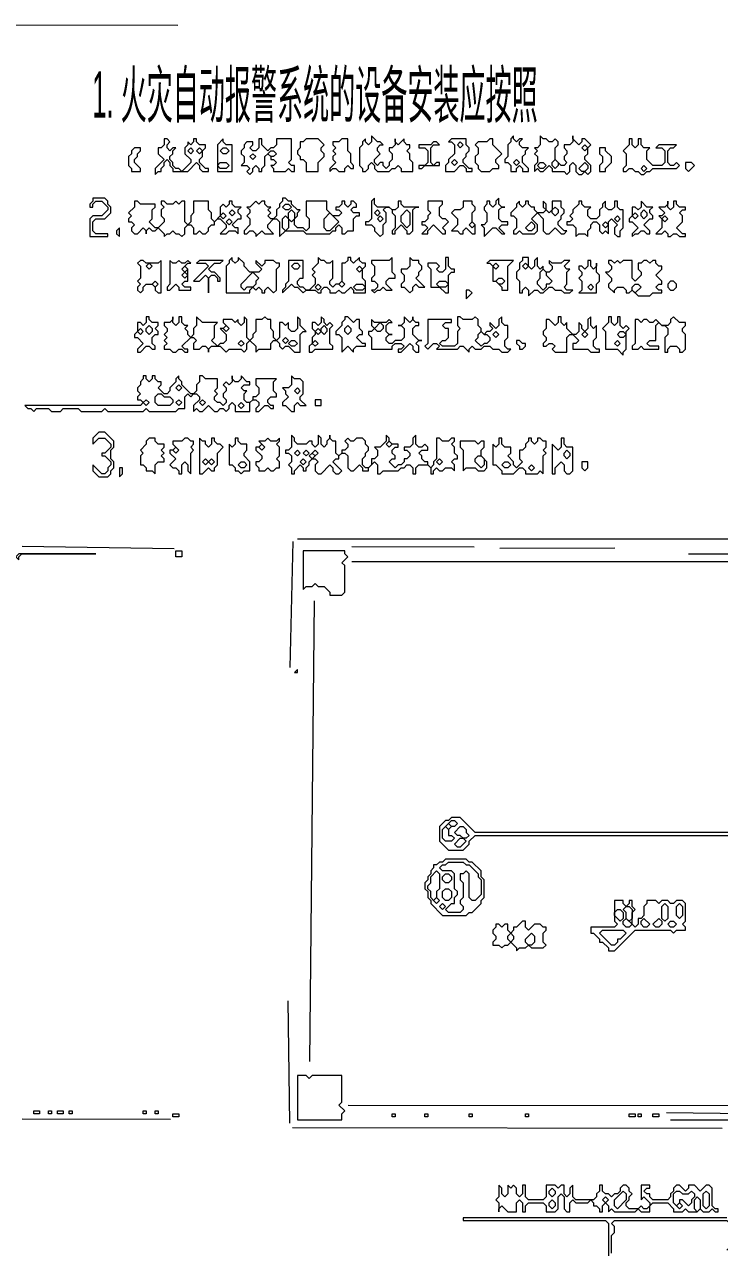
# Model space of a CAD drawing. Extents: x 10 to 1971, y 11 to 1392.
# Drawn here: x 238.9 to 473.5, y 616.9 to 1029.6 of the extents above; entities that cross this region are included whole.
import ezdxf

# ---------------------------------------------------------------- set-up
doc = ezdxf.new("R2010")
doc.units = 0
for name, color, linetype, lineweight in [('OCR_TEXT', 6, 'Continuous', 0), ('TEXT_FALLBACK_OUTLINE', 2, 'Continuous', 0), ('TRACE_CURVE', 6, 'Continuous', 0), ('TRACE_STRAIGHT', 5, 'Continuous', 0), ('TRACE_TEXT_SYMBOL', 6, 'Continuous', 0)]:
    doc.layers.add(name, color=color, linetype=linetype, lineweight=lineweight)
doc.styles.add('wqy-unicode', font='wqy-unicode.lff')

msp = doc.modelspace()

# ---------------------------------------------------------------- linework, layer by layer
at = {"layer": 'TEXT_FALLBACK_OUTLINE', "color": 2}
for points in [[(286, 991), (286, 989), (285, 988), (284, 988), (284, 986), (286, 984), (283, 981), (283, 979), (284, 980), (285, 980), (285, 981), (286, 982), (286, 983), (287, 984), (288, 983), (288, 982), (289, 981), (289, 980), (294, 980), (297, 983), (298, 982), (298, 981), (299, 980), (301, 980), (301, 981), (300, 981), (298, 983), (298, 984), (299, 985), (299, 987), (300, 988), (300, 989), (298, 989), (297, 990), (297, 991), (296, 991), (296, 990), (295, 989), (294, 990), (294, 989), (293, 988), (293, 986), (295, 984), (295, 983), (292, 980), (291, 981), (290, 981), (289, 982), (289, 983), (288, 984), (288, 985), (289, 986), (289, 987), (290, 988), (289, 988), (288, 987), (287, 988), (287, 989), (288, 990), (287, 991)], [(306, 991), (304, 989), (304, 980), (309, 980), (309, 989), (307, 989), (306, 990)], [(318, 991), (318, 988), (317, 987), (316, 987), (315, 988), (316, 989), (316, 990), (314, 990), (313, 989), (313, 988), (312, 987), (312, 986), (313, 985), (313, 983), (312, 982), (314, 982), (315, 981), (314, 980), (315, 979), (316, 980), (316, 981), (317, 982), (318, 981), (318, 980), (319, 980), (319, 981), (320, 982), (320, 985), (321, 986), (322, 985), (322, 984), (323, 984), (324, 983), (323, 982), (322, 982), (323, 981), (323, 980), (327, 980), (328, 981), (329, 980), (330, 980), (330, 982), (329, 982), (328, 983), (329, 984), (329, 991), (324, 991), (324, 989), (323, 988), (322, 988), (321, 987), (319, 989), (319, 991)], [(334, 991), (333, 990), (332, 990), (332, 988), (331, 987), (331, 986), (332, 985), (332, 984), (333, 984), (334, 983), (334, 980), (338, 980), (338, 983), (340, 985), (340, 986), (339, 987), (339, 988), (340, 989), (338, 991)], [(346, 991), (345, 990), (343, 990), (343, 989), (344, 988), (343, 987), (344, 986), (343, 985), (343, 984), (344, 983), (342, 981), (342, 980), (343, 981), (344, 981), (345, 980), (347, 980), (347, 981), (348, 982), (349, 981), (350, 981), (350, 982), (349, 983), (349, 986), (348, 987), (348, 991)], [(356, 992), (356, 990), (355, 989), (354, 990), (354, 991), (353, 990), (353, 989), (352, 988), (352, 982), (353, 981), (353, 980), (354, 980), (355, 981), (355, 982), (356, 983), (357, 982), (357, 981), (358, 980), (362, 980), (363, 981), (364, 981), (365, 982), (366, 981), (366, 980), (370, 980), (370, 983), (369, 984), (369, 986), (368, 987), (369, 988), (369, 989), (368, 989), (367, 990), (367, 991), (365, 989), (364, 990), (364, 991), (364, 989), (363, 988), (362, 988), (362, 987), (363, 986), (363, 984), (362, 983), (362, 982), (361, 981), (360, 982), (360, 983), (359, 983), (358, 982), (357, 983), (357, 984), (359, 986), (358, 987), (358, 988), (359, 989), (360, 989), (359, 990), (358, 990)], [(383, 991), (382, 990), (383, 990), (384, 989), (384, 986), (382, 984), (382, 983), (381, 982), (381, 980), (384, 980), (386, 982), (387, 982), (388, 981), (388, 980), (390, 980), (390, 981), (389, 981), (387, 983), (387, 984), (388, 985), (388, 986), (389, 987), (389, 988), (388, 989), (388, 991)], [(396, 991), (395, 990), (392, 990), (391, 989), (392, 988), (392, 986), (391, 985), (391, 983), (392, 982), (392, 981), (393, 980), (396, 980), (397, 981), (399, 981), (399, 982), (398, 983), (398, 984), (400, 986), (397, 989), (397, 991)], [(404, 992), (403, 991), (403, 990), (402, 989), (402, 985), (401, 984), (401, 983), (402, 983), (403, 982), (403, 980), (405, 980), (405, 981), (406, 982), (407, 981), (407, 980), (409, 980), (409, 981), (407, 983), (407, 985), (408, 986), (408, 987), (409, 988), (407, 988), (406, 989), (406, 990), (407, 991), (406, 991), (405, 990), (404, 991)], [(413, 992), (413, 989), (412, 988), (411, 988), (412, 987), (411, 986), (412, 985), (412, 983), (411, 982), (411, 980), (412, 981), (413, 980), (414, 980), (416, 982), (417, 981), (417, 980), (421, 980), (422, 979), (423, 980), (423, 982), (424, 983), (425, 982), (425, 980), (426, 979), (427, 979), (428, 980), (429, 979), (430, 980), (430, 982), (428, 984), (428, 985), (429, 986), (429, 988), (430, 989), (428, 991), (427, 991), (427, 990), (426, 989), (424, 991), (424, 992), (424, 990), (423, 989), (421, 989), (421, 988), (422, 987), (422, 986), (421, 985), (421, 984), (422, 983), (421, 982), (420, 982), (418, 984), (418, 988), (419, 989), (419, 990), (418, 991), (417, 990), (416, 990), (415, 991), (414, 991)], [(443, 991), (443, 989), (441, 987), (442, 986), (442, 982), (441, 981), (441, 980), (442, 980), (443, 981), (444, 981), (445, 980), (446, 980), (447, 979), (448, 979), (449, 980), (450, 980), (451, 981), (459, 981), (460, 982), (459, 983), (458, 982), (457, 982), (456, 983), (456, 987), (457, 988), (458, 988), (459, 989), (453, 989), (452, 988), (454, 988), (455, 987), (455, 983), (454, 982), (451, 982), (449, 984), (449, 987), (450, 988), (448, 988), (447, 989), (447, 991), (446, 991), (446, 989), (445, 988), (444, 989), (444, 991)], [(276, 988), (275, 987), (275, 986), (274, 985), (274, 982), (275, 981), (275, 980), (278, 980), (278, 981), (276, 983), (276, 984), (277, 985), (277, 986), (278, 987), (278, 988)], [(294, 987), (295, 988), (296, 987), (295, 986)], [(297, 987), (298, 988), (299, 987), (298, 986)], [(305, 987), (306, 988), (307, 988), (308, 987), (307, 986), (306, 986)], [(321, 986), (322, 987), (323, 987), (324, 986), (323, 985), (322, 985)], [(377, 990), (376, 989), (372, 989), (372, 988), (374, 988), (375, 987), (375, 983), (374, 982), (372, 982), (372, 981), (373, 981), (374, 982), (379, 982), (379, 983), (378, 983), (377, 982), (376, 983), (376, 988), (377, 989), (379, 989), (378, 990)], [(385, 989), (386, 990), (387, 989), (386, 988)], [(427, 988), (428, 989), (429, 988), (428, 987)], [(433, 988), (433, 986), (434, 985), (434, 983), (433, 982), (433, 980), (435, 980), (435, 981), (437, 983), (437, 985), (435, 987), (435, 988)], [(304, 982), (305, 983), (307, 983), (308, 982), (307, 981), (305, 981)], [(315, 985), (316, 986), (317, 985), (316, 984)], [(383, 983), (384, 984), (385, 983), (384, 982)], [(404, 983), (405, 984), (406, 983), (405, 982)], [(412, 982), (413, 983), (414, 983), (415, 982), (414, 981), (413, 981)], [(417, 983), (418, 984), (419, 983), (419, 982), (418, 981), (417, 982)], [(428, 983), (429, 982), (429, 981), (428, 980), (427, 980), (426, 981)], [(462, 983), (462, 981), (463, 980), (465, 982), (464, 983)], [(447, 981), (448, 982), (449, 981), (448, 980)], [(262, 971), (262, 970), (261, 969), (261, 968), (262, 968), (262, 969), (263, 970), (265, 970), (267, 968), (267, 967), (265, 965), (262, 965), (261, 964), (261, 958), (267, 958), (267, 959), (263, 959), (262, 960), (262, 963), (263, 964), (266, 964), (268, 966), (268, 968), (267, 969), (267, 970), (266, 971)], [(357, 971), (356, 970), (356, 964), (355, 963), (354, 963), (354, 962), (356, 962), (357, 961), (357, 960), (359, 958), (360, 959), (360, 962), (361, 963), (361, 966), (360, 967), (361, 968), (362, 968), (363, 967), (363, 966), (364, 965), (364, 961), (363, 960), (363, 959), (364, 959), (364, 960), (366, 962), (368, 960), (368, 959), (369, 959), (370, 960), (370, 967), (371, 968), (372, 968), (367, 968), (366, 969), (366, 970), (365, 970), (365, 968), (364, 967), (363, 967), (362, 968), (358, 968), (357, 969)], [(375, 970), (375, 967), (376, 966), (375, 965), (375, 964), (374, 963), (373, 963), (373, 962), (374, 962), (375, 961), (373, 959), (375, 959), (375, 960), (377, 962), (380, 959), (381, 959), (381, 960), (380, 961), (382, 963), (381, 964), (380, 964), (379, 965), (379, 968), (380, 969), (380, 970)], [(387, 970), (387, 968), (386, 967), (384, 967), (383, 966), (385, 964), (385, 962), (383, 960), (385, 960), (386, 959), (387, 959), (387, 960), (388, 961), (390, 959), (391, 959), (391, 962), (390, 963), (390, 966), (391, 967), (391, 968), (390, 969), (390, 970)], [(399, 971), (398, 970), (398, 969), (397, 968), (396, 969), (396, 970), (395, 970), (395, 969), (394, 968), (394, 967), (395, 966), (395, 963), (394, 962), (393, 962), (394, 961), (394, 958), (397, 961), (398, 961), (400, 959), (401, 959), (399, 961), (400, 962), (402, 962), (402, 963), (400, 963), (399, 964), (399, 967), (400, 968), (401, 968), (400, 968), (399, 969)], [(406, 970), (405, 969), (405, 968), (403, 966), (403, 965), (404, 965), (405, 964), (405, 961), (404, 960), (404, 959), (405, 959), (406, 960), (407, 959), (411, 959), (412, 960), (412, 962), (410, 964), (412, 966), (414, 964), (414, 960), (415, 959), (416, 959), (418, 961), (420, 959), (421, 959), (422, 960), (421, 960), (419, 962), (419, 963), (420, 964), (420, 965), (421, 966), (421, 967), (420, 968), (420, 970), (417, 970), (417, 967), (416, 966), (415, 967), (415, 969), (414, 970), (414, 968), (415, 967), (414, 966), (412, 966), (411, 967), (411, 968), (410, 968), (409, 969), (409, 970), (408, 970), (408, 969), (407, 968), (406, 969)], [(426, 970), (426, 969), (424, 967), (424, 966), (423, 965), (424, 964), (423, 963), (422, 963), (422, 962), (424, 962), (425, 961), (425, 958), (426, 959), (428, 959), (429, 958), (429, 960), (430, 961), (430, 962), (431, 963), (432, 963), (433, 962), (433, 960), (434, 959), (435, 960), (436, 959), (436, 963), (437, 964), (439, 962), (438, 961), (438, 959), (439, 958), (440, 958), (440, 960), (441, 961), (441, 967), (440, 967), (439, 968), (439, 970), (438, 970), (438, 968), (437, 967), (436, 967), (435, 968), (435, 970), (434, 969), (434, 968), (433, 967), (433, 965), (432, 964), (430, 964), (429, 965), (429, 967), (430, 968), (428, 968), (427, 969), (427, 970)], [(447, 970), (447, 968), (446, 967), (445, 968), (444, 968), (444, 965), (443, 964), (443, 963), (444, 963), (446, 961), (444, 959), (444, 958), (445, 959), (446, 959), (447, 960), (448, 960), (449, 959), (450, 959), (450, 960), (448, 962), (450, 964), (451, 964), (451, 965), (450, 966), (450, 967), (451, 968), (449, 968)], [(456, 970), (456, 969), (455, 968), (453, 968), (455, 966), (454, 965), (453, 965), (454, 964), (454, 961), (452, 959), (454, 959), (455, 960), (456, 959), (456, 958), (457, 958), (458, 959), (459, 959), (460, 958), (462, 958), (462, 959), (461, 959), (459, 961), (461, 963), (461, 965), (460, 966), (461, 967), (462, 967), (462, 968), (460, 968), (459, 969), (459, 970), (458, 970), (458, 968), (457, 967), (456, 968)], [(305, 965), (306, 966), (307, 965), (306, 964)], [(308, 966), (309, 967), (310, 966), (309, 965)], [(326, 968), (327, 969), (328, 969), (329, 968), (328, 967), (327, 967)], [(328, 966), (329, 967), (330, 966), (330, 964), (329, 963), (328, 964)], [(342, 966), (345, 963), (342, 960), (341, 960), (340, 961), (340, 964)], [(357, 966), (358, 967), (359, 966), (358, 965)], [(368, 967), (369, 966), (369, 962), (368, 961), (366, 963), (366, 965)], [(417, 967), (418, 968), (419, 967), (419, 966), (418, 965), (417, 966)], [(444, 965), (445, 966), (446, 965), (445, 964)], [(447, 966), (448, 967), (449, 966), (449, 965), (448, 964), (447, 965)], [(307, 963), (308, 964), (309, 963), (308, 962)], [(326, 964), (327, 965), (328, 964), (328, 961), (327, 960), (326, 961)], [(358, 964), (359, 965), (360, 964), (359, 963)], [(389, 962), (390, 963), (391, 962), (390, 961)], [(410, 963), (411, 962), (411, 961), (410, 960), (409, 960), (408, 961)], [(434, 962), (435, 963), (436, 962), (435, 961)], [(438, 964), (439, 965), (440, 964), (439, 963)], [(454, 964), (455, 965), (456, 964), (455, 963)], [(271, 961), (270, 960), (270, 959), (271, 958)], [(278, 950), (277, 949), (278, 948), (278, 944), (277, 943), (278, 942), (277, 941), (277, 940), (278, 939), (279, 940), (279, 941), (280, 942), (282, 942), (283, 941), (283, 940), (284, 939), (285, 939), (285, 950), (284, 949), (280, 949), (279, 950)], [(288, 950), (288, 942), (287, 941), (287, 940), (288, 940), (290, 942), (291, 941), (291, 940), (295, 940), (295, 941), (293, 941), (292, 942), (293, 943), (294, 943), (294, 947), (293, 948), (294, 949), (295, 949), (294, 950), (293, 949), (292, 949), (291, 950), (290, 949), (289, 949)], [(298, 950), (297, 949), (300, 949), (301, 948), (296, 943), (298, 943), (300, 945), (301, 944), (301, 939), (301, 944), (302, 945), (303, 945), (304, 944), (304, 943), (305, 943), (305, 944), (303, 946), (302, 946), (301, 947), (303, 949), (305, 949), (306, 950)], [(309, 951), (308, 950), (308, 949), (307, 948), (307, 939), (315, 939), (315, 940), (316, 941), (317, 940), (318, 941), (319, 940), (319, 939), (320, 939), (320, 940), (321, 941), (323, 939), (324, 940), (324, 947), (325, 948), (325, 949), (324, 949), (323, 950), (320, 950), (320, 949), (319, 948), (317, 950), (317, 949), (319, 947), (318, 946), (315, 946), (313, 948), (313, 949), (311, 951), (311, 950), (310, 949), (309, 950)], [(363, 951), (362, 950), (356, 950), (356, 949), (357, 948), (357, 945), (356, 944), (356, 943), (357, 943), (358, 942), (358, 941), (357, 940), (356, 940), (357, 939), (358, 940), (359, 940), (360, 941), (361, 940), (363, 940), (361, 942), (361, 943), (362, 944), (364, 944), (364, 945), (363, 946)], [(369, 951), (369, 948), (368, 947), (366, 947), (366, 946), (367, 945), (367, 943), (366, 942), (366, 941), (367, 941), (369, 939), (370, 940), (370, 941), (371, 942), (372, 941), (374, 941), (371, 944), (372, 945), (372, 946), (373, 947), (373, 948), (372, 949), (372, 950), (370, 950)], [(381, 951), (381, 947), (380, 946), (379, 946), (378, 947), (379, 948), (378, 949), (375, 949), (375, 948), (376, 947), (376, 941), (379, 941), (381, 939), (382, 939), (382, 945), (383, 946), (384, 946), (384, 947), (383, 947), (382, 948), (382, 951)], [(396, 950), (395, 949), (396, 949), (397, 948), (397, 943), (398, 943), (400, 941), (400, 940), (402, 940), (402, 948), (404, 950)], [(407, 951), (407, 950), (406, 949), (406, 947), (405, 946), (405, 944), (406, 943), (406, 939), (407, 939), (407, 940), (408, 941), (409, 940), (409, 938), (411, 940), (412, 940), (413, 939), (414, 939), (416, 941), (417, 941), (418, 940), (420, 940), (421, 939), (423, 939), (424, 940), (422, 940), (421, 941), (422, 942), (422, 946), (423, 947), (422, 947), (421, 948), (423, 950), (421, 950), (420, 949), (417, 949), (416, 950), (416, 949), (417, 948), (417, 947), (416, 946), (415, 946), (414, 947), (414, 948), (413, 947), (412, 948), (412, 951), (411, 950), (411, 948), (410, 947), (409, 948), (409, 951)], [(429, 950), (429, 948), (428, 947), (427, 948), (426, 948), (426, 947), (427, 946), (427, 945), (426, 944), (427, 943), (427, 940), (426, 939), (432, 939), (432, 942), (433, 943), (433, 945), (432, 946), (432, 949), (432, 948), (431, 947), (430, 948), (430, 950)], [(436, 950), (436, 949), (437, 948), (437, 947), (436, 946), (435, 946), (437, 944), (437, 943), (436, 942), (436, 941), (438, 939), (438, 940), (439, 941), (441, 941), (442, 940), (442, 939), (443, 939), (444, 940), (446, 938), (450, 938), (451, 939), (454, 939), (454, 940), (453, 940), (452, 941), (453, 942), (454, 942), (454, 943), (452, 945), (454, 947), (454, 948), (453, 948), (452, 949), (452, 950), (451, 950), (450, 949), (449, 950), (448, 950), (447, 949), (446, 949), (446, 947), (447, 946), (447, 945), (445, 943), (444, 944), (444, 950), (441, 950), (440, 949), (439, 950), (438, 949), (437, 950)], [(280, 948), (281, 949), (282, 948), (281, 947)], [(292, 947), (293, 948), (294, 947), (293, 946)], [(292, 945), (293, 946), (294, 945), (293, 944)], [(316, 946), (318, 944), (317, 943), (317, 942), (316, 941), (314, 941), (313, 940), (312, 941), (312, 942)], [(329, 948), (330, 949), (331, 949), (332, 948), (331, 947), (330, 947)], [(351, 947), (352, 948), (353, 947), (352, 946)], [(397, 948), (398, 949), (399, 948), (398, 947)], [(407, 948), (408, 949), (409, 948), (408, 947)], [(413, 946), (414, 947), (415, 946), (415, 945), (417, 943), (416, 942), (415, 942), (415, 941), (414, 940), (412, 942), (412, 943), (413, 944)], [(282, 942), (283, 943), (284, 942), (283, 941)], [(337, 941), (338, 942), (339, 941), (338, 940)], [(345, 942), (346, 943), (347, 942), (346, 941)], [(350, 941), (351, 942), (353, 942), (354, 941), (353, 940), (351, 940)], [(378, 942), (379, 943), (381, 943), (382, 942), (381, 941), (379, 941)], [(398, 943), (399, 944), (400, 944), (401, 943), (400, 942), (399, 942)], [(429, 941), (430, 942), (431, 941), (430, 940)], [(444, 941), (445, 942), (446, 942), (447, 941), (445, 939), (444, 940)], [(457, 943), (456, 942), (456, 941), (457, 940), (458, 940), (459, 941), (459, 942), (458, 943)], [(388, 940), (388, 937), (390, 939), (389, 940)], [(280, 931), (280, 929), (279, 928), (278, 929), (277, 929), (277, 926), (276, 925), (276, 924), (277, 924), (279, 922), (277, 920), (277, 919), (278, 919), (280, 921), (281, 921), (282, 920), (283, 920), (283, 921), (282, 922), (282, 924), (283, 925), (284, 925), (284, 926), (283, 927), (284, 928), (284, 929), (282, 929), (281, 930), (281, 931)], [(339, 931), (339, 929), (338, 928), (337, 929), (336, 929), (336, 927), (337, 926), (337, 925), (336, 924), (336, 922), (335, 921), (335, 919), (336, 919), (337, 920), (343, 920), (343, 921), (342, 922), (342, 927), (343, 928), (342, 929), (341, 928), (340, 929), (340, 930)], [(347, 931), (347, 930), (346, 929), (346, 928), (344, 926), (344, 925), (345, 925), (346, 924), (346, 919), (348, 921), (350, 919), (350, 920), (351, 921), (354, 921), (354, 922), (353, 922), (351, 924), (352, 925), (353, 925), (353, 926), (352, 927), (352, 930), (351, 930), (350, 929), (348, 931)], [(367, 931), (367, 929), (366, 928), (365, 928), (366, 928), (367, 927), (367, 924), (366, 923), (364, 923), (363, 922), (362, 922), (361, 923), (361, 924), (362, 925), (363, 925), (362, 925), (361, 926), (361, 928), (362, 929), (363, 929), (362, 930), (361, 929), (357, 929), (356, 930), (356, 928), (357, 927), (356, 926), (355, 926), (355, 925), (356, 924), (356, 920), (363, 920), (363, 921), (364, 922), (366, 922), (367, 921), (366, 920), (365, 920), (365, 919), (366, 919), (369, 922), (370, 921), (370, 920), (371, 919), (372, 919), (372, 921), (371, 922), (372, 923), (373, 923), (372, 923), (370, 925), (370, 927), (371, 928), (372, 928), (372, 929), (371, 929), (370, 930), (370, 931), (370, 930), (369, 929)], [(359, 929), (360, 928), (360, 927), (359, 926), (358, 926), (357, 927)], [(419, 931), (419, 929), (418, 928), (416, 930), (415, 930), (415, 927), (414, 926), (414, 925), (415, 924), (415, 923), (414, 922), (414, 921), (415, 921), (416, 922), (417, 922), (418, 921), (417, 920), (418, 919), (422, 919), (422, 924), (423, 925), (424, 925), (426, 923), (425, 922), (424, 922), (424, 920), (429, 920), (430, 919), (433, 919), (433, 920), (432, 920), (431, 921), (431, 923), (432, 924), (432, 928), (431, 927), (430, 928), (430, 931), (429, 930), (429, 927), (428, 926), (427, 927), (427, 928), (426, 929), (426, 926), (425, 925), (424, 925), (422, 927), (422, 929), (421, 928), (420, 929), (420, 931)], [(436, 931), (436, 929), (434, 927), (435, 926), (435, 920), (439, 920), (441, 918), (441, 919), (442, 920), (442, 926), (443, 927), (442, 928), (441, 927), (440, 928), (440, 931), (439, 931), (439, 929), (438, 928), (437, 929), (437, 931)], [(458, 931), (457, 930), (457, 929), (456, 928), (454, 928), (452, 930), (451, 929), (450, 929), (449, 930), (448, 930), (447, 929), (446, 930), (445, 930), (445, 922), (444, 921), (444, 920), (446, 920), (447, 921), (448, 920), (453, 920), (453, 921), (450, 921), (449, 922), (450, 923), (452, 923), (452, 928), (453, 929), (454, 928), (455, 928), (456, 927), (456, 925), (455, 924), (455, 919), (456, 919), (456, 920), (457, 921), (459, 921), (460, 920), (460, 919), (461, 919), (462, 920), (462, 925), (461, 926), (461, 927), (462, 928), (462, 929), (460, 929)], [(277, 926), (278, 927), (279, 926), (278, 925)], [(280, 927), (281, 928), (282, 927), (282, 926), (281, 925), (280, 926)], [(306, 927), (307, 928), (308, 927), (307, 926)], [(337, 926), (338, 927), (339, 926), (338, 925)], [(339, 927), (340, 928), (341, 927), (341, 926), (340, 925), (339, 926)], [(347, 927), (348, 928), (349, 927), (349, 926), (348, 925), (347, 926)], [(392, 925), (393, 926), (394, 925), (395, 925), (396, 924), (396, 923), (395, 922), (394, 922), (393, 921), (391, 923), (392, 924)], [(397, 925), (398, 926), (399, 925), (398, 924)], [(427, 925), (428, 926), (429, 925), (428, 924)], [(439, 925), (440, 926), (441, 926), (442, 925), (441, 924), (440, 924)], [(311, 922), (312, 923), (313, 922), (312, 921)], [(326, 923), (327, 924), (328, 923), (327, 922)], [(328, 922), (329, 923), (330, 923), (331, 922), (330, 921), (329, 921)], [(336, 922), (337, 923), (338, 922), (337, 921)], [(405, 923), (405, 922), (406, 921), (406, 920), (407, 920), (408, 921), (408, 922), (407, 922), (406, 923)], [(438, 922), (439, 923), (440, 922), (439, 921)], [(290, 907), (291, 908), (292, 907), (291, 906)], [(329, 911), (329, 908), (328, 907), (326, 907), (327, 906), (327, 905), (328, 904), (326, 902), (326, 901), (327, 901), (329, 899), (330, 899), (330, 901), (331, 902), (332, 901), (334, 901), (332, 903), (332, 904), (333, 905), (333, 909), (332, 910), (330, 910)], [(283, 904), (284, 905), (285, 905), (286, 904), (288, 904), (289, 903), (289, 902), (288, 901), (284, 901), (283, 902)], [(330, 906), (331, 907), (332, 906), (331, 905)], [(279, 902), (280, 903), (281, 902), (280, 901)], [(290, 902), (291, 903), (292, 902), (291, 901)], [(298, 902), (299, 903), (300, 902), (299, 901)], [(311, 901), (312, 902), (313, 901), (312, 900)], [(337, 903), (337, 901), (339, 901), (339, 903)], [(264, 892), (262, 890), (262, 888), (264, 890), (266, 890), (268, 888), (268, 887), (266, 885), (265, 885), (265, 884), (266, 884), (268, 882), (268, 881), (267, 880), (267, 879), (266, 878), (265, 878), (262, 881), (262, 879), (264, 877), (267, 877), (268, 878), (268, 879), (269, 880), (269, 882), (268, 883), (268, 886), (269, 887), (269, 889), (266, 892)], [(281, 890), (280, 889), (280, 888), (278, 886), (279, 885), (278, 884), (278, 881), (279, 881), (280, 880), (280, 879), (282, 879), (283, 878), (283, 881), (284, 882), (286, 882), (286, 883), (285, 884), (286, 885), (285, 886), (286, 887), (286, 888), (284, 888), (283, 889), (283, 890)], [(293, 890), (292, 889), (289, 889), (289, 888), (290, 887), (289, 886), (288, 886), (288, 885), (290, 883), (288, 881), (289, 880), (290, 880), (291, 879), (291, 878), (292, 878), (292, 881), (293, 882), (294, 881), (294, 879), (295, 878), (295, 885), (296, 886), (295, 887), (296, 888), (296, 889), (295, 889), (294, 890)], [(298, 890), (298, 878), (299, 878), (301, 880), (302, 879), (303, 879), (303, 880), (304, 881), (304, 885), (306, 887), (305, 888), (304, 888), (303, 889), (303, 890), (302, 890), (302, 888), (301, 887), (300, 888), (300, 889), (299, 889)], [(310, 890), (310, 888), (309, 887), (308, 888), (308, 881), (309, 881), (310, 880), (310, 879), (311, 879), (312, 878), (313, 879), (315, 879), (315, 882), (313, 884), (313, 885), (314, 886), (314, 888), (312, 888), (311, 889), (311, 890)], [(321, 890), (320, 889), (318, 889), (319, 888), (318, 887), (317, 887), (317, 886), (319, 884), (319, 883), (318, 882), (317, 882), (317, 881), (318, 880), (318, 879), (320, 879), (321, 880), (322, 879), (323, 879), (324, 880), (325, 880), (325, 882), (324, 883), (325, 884), (325, 887), (324, 888), (325, 889), (325, 890), (324, 889), (322, 889)], [(318, 887), (319, 888), (320, 887), (319, 886)], [(361, 888), (362, 889), (363, 888), (362, 887)], [(386, 889), (386, 887), (387, 886), (387, 879), (388, 880), (391, 880), (392, 879), (394, 879), (395, 880), (395, 882), (393, 884), (393, 886), (394, 887), (394, 889), (393, 889), (392, 888), (391, 889)], [(399, 890), (399, 888), (398, 887), (397, 888), (397, 881), (398, 881), (400, 879), (400, 878), (404, 878), (406, 880), (407, 880), (408, 879), (408, 878), (412, 878), (413, 879), (414, 878), (414, 884), (415, 885), (414, 886), (415, 887), (415, 889), (414, 889), (413, 890), (412, 890), (412, 889), (411, 888), (410, 889), (410, 890), (409, 890), (409, 889), (408, 888), (408, 887), (407, 886), (406, 886), (406, 883), (407, 882), (405, 880), (404, 881), (404, 882), (402, 884), (403, 885), (403, 887), (401, 887), (400, 888), (400, 890)], [(420, 890), (420, 887), (419, 886), (417, 888), (417, 878), (418, 878), (418, 880), (420, 882), (421, 881), (421, 879), (422, 878), (423, 878), (424, 879), (424, 887), (422, 887), (421, 888), (421, 890)], [(289, 886), (290, 887), (291, 886), (290, 885)], [(330, 885), (331, 886), (332, 885), (331, 884)], [(333, 885), (334, 886), (335, 885), (334, 884)], [(335, 884), (336, 885), (337, 884), (336, 883)], [(336, 885), (337, 886), (338, 885), (337, 884)], [(391, 883), (392, 884), (393, 884), (394, 883), (394, 881), (393, 880), (391, 882)], [(421, 885), (422, 886), (423, 885), (423, 884), (422, 883), (421, 884)], [(271, 880), (271, 877), (272, 878), (272, 880)], [(299, 882), (300, 883), (301, 882), (300, 881)], [(301, 882), (302, 883), (303, 882), (302, 881)], [(311, 881), (312, 882), (313, 882), (314, 881), (313, 880), (312, 880)], [(332, 882), (333, 883), (334, 882), (333, 881)], [(378, 882), (379, 883), (380, 882), (379, 881)], [(400, 881), (401, 882), (402, 882), (403, 881), (402, 880), (401, 880)], [(409, 880), (410, 881), (411, 880), (410, 879)], [(427, 882), (427, 880), (428, 879), (429, 880), (429, 882)], [(438, 734), (438, 727), (439, 726), (438, 725), (430, 725), (430, 723), (431, 723), (433, 721), (433, 720), (434, 720), (436, 718), (436, 717), (438, 717), (445, 724), (457, 724), (458, 723), (459, 724), (462, 724), (462, 725), (461, 726), (462, 727), (462, 733), (461, 734), (459, 734), (458, 733), (457, 733), (456, 734), (454, 734), (453, 733), (452, 734), (449, 734), (449, 733), (448, 732), (448, 729), (447, 728), (446, 728), (446, 726), (445, 725), (444, 726), (444, 730), (445, 731), (444, 732), (444, 734), (443, 734), (443, 733), (442, 732), (441, 733), (441, 734)], [(438, 730), (439, 731), (440, 731), (441, 730), (441, 728), (440, 727), (438, 729)], [(441, 731), (442, 732), (443, 732), (444, 731), (444, 728), (443, 727), (442, 728), (442, 730)], [(454, 732), (455, 733), (456, 732), (456, 728), (455, 727), (454, 728)], [(459, 732), (460, 733), (461, 732), (461, 729), (460, 728), (459, 729)], [(407, 727), (405, 725), (404, 725), (404, 724), (403, 723), (402, 724), (402, 726), (401, 726), (400, 725), (399, 726), (398, 726), (398, 725), (397, 724), (397, 723), (398, 722), (398, 721), (397, 720), (397, 719), (399, 719), (400, 718), (401, 719), (402, 719), (403, 720), (405, 718), (405, 717), (406, 718), (408, 718), (409, 719), (410, 718), (414, 718), (415, 719), (414, 720), (414, 723), (415, 724), (415, 725), (414, 725), (413, 726), (411, 726), (409, 724), (408, 725), (408, 727)], [(441, 727), (442, 728), (444, 726), (443, 725), (442, 725), (441, 726)], [(447, 727), (448, 728), (450, 726), (449, 725), (448, 725), (447, 726)], [(453, 728), (454, 727), (454, 726), (453, 725), (452, 725), (451, 726)], [(456, 726), (457, 727), (458, 727), (459, 726), (458, 725), (457, 725)], [(402, 722), (403, 723), (404, 722), (404, 721), (403, 720), (402, 721)], [(410, 723), (411, 722), (411, 720), (410, 719), (409, 719), (408, 720), (408, 721)], [(433, 723), (434, 724), (441, 724), (442, 723), (440, 721), (439, 721), (439, 720), (438, 719), (437, 719)], [(416, 636), (417, 637), (418, 636), (418, 635), (417, 634), (416, 635)], [(441, 636), (442, 635), (442, 633), (439, 630), (438, 631), (438, 633)], [(458, 635), (459, 636), (460, 636), (461, 635), (463, 635), (464, 636), (465, 635), (465, 634), (464, 633), (464, 632), (463, 631), (461, 633), (460, 633), (460, 632), (459, 631), (458, 632)], [(468, 635), (469, 636), (470, 635), (470, 631), (469, 630), (468, 631)], [(416, 632), (417, 633), (418, 632), (418, 631), (417, 630), (416, 631)], [(434, 633), (435, 634), (436, 633), (435, 632)], [(459, 631), (460, 632), (461, 631), (460, 630)], [(465, 633), (466, 634), (467, 633), (467, 630), (466, 629), (465, 630)]]:
    msp.add_lwpolyline(points, close=True, dxfattribs=at)
for points in [[(276, 970), (276, 968), (274, 966), (275, 965), (274, 964), (274, 963), (275, 963), (276, 962), (275, 961), (275, 960), (276, 959), (277, 959), (279, 961), (280, 960), (280, 959), (280, 960), (281, 961), (282, 960), (283, 960), (284, 961), (286, 959), (286, 958), (287, 959), (288, 959), (289, 960), (290, 959), (291, 959), (292, 958), (293, 959), (293, 961), (294, 962), (295, 962), (296, 961), (296, 959), (297, 959), (298, 960), (299, 959), (300, 959), (301, 960), (301, 961), (302, 962), (303, 962), (303, 963), (304, 964), (305, 964), (307, 962), (307, 961), (305, 959), (307, 959), (308, 960), (310, 960), (311, 959), (311, 961), (310, 961), (309, 962), (311, 964), (312, 964), (312, 965), (311, 966), (311, 967), (312, 968), (310, 968), (309, 969), (309, 970)], [(309, 970), (308, 970), (308, 969), (307, 968), (306, 969), (305, 968), (305, 965), (303, 963), (302, 964), (302, 966), (301, 967), (301, 970), (296, 970), (296, 966), (295, 965), (295, 963), (294, 962), (293, 963), (293, 970), (292, 970), (291, 969), (290, 970), (289, 969), (287, 969), (286, 970), (285, 970), (285, 969), (286, 968), (285, 967), (285, 965), (286, 964), (286, 963), (284, 961), (283, 961), (281, 963), (282, 964), (282, 967), (283, 968), (283, 969), (278, 969), (277, 970), (276, 970)], [(326, 971), (326, 970), (325, 969), (325, 968), (324, 967), (324, 965), (323, 964), (322, 964), (321, 965), (322, 966), (321, 967), (322, 968), (321, 968), (320, 969), (320, 970), (319, 970), (318, 969), (317, 970), (315, 968), (314, 968), (315, 967), (315, 966), (314, 965), (315, 964), (315, 962), (313, 960), (313, 959), (314, 959), (315, 960), (316, 960), (317, 959), (317, 958), (319, 960), (320, 959), (323, 959), (321, 961), (321, 962), (323, 964), (324, 964), (325, 963), (325, 958), (327, 960), (333, 960), (334, 959), (342, 959), (343, 960), (344, 960), (344, 961), (345, 962), (346, 961), (346, 959), (347, 959), (348, 960), (350, 960), (350, 964), (351, 965), (352, 965), (352, 966), (350, 966), (349, 967), (350, 968), (351, 968), (351, 969), (350, 970)], [(350, 970), (349, 970), (349, 969), (348, 968), (347, 969), (347, 970), (346, 970), (346, 969), (345, 968), (344, 968), (344, 967), (345, 967), (346, 966), (345, 965), (343, 965), (341, 967), (341, 970), (334, 970), (334, 965), (335, 964), (335, 961), (334, 960), (333, 961), (331, 961), (330, 962), (330, 964), (331, 965), (331, 966), (332, 967), (331, 967), (329, 969), (329, 970), (328, 970), (327, 971), (326, 971)], [(338, 951), (338, 949), (336, 947), (337, 946), (336, 945), (337, 944), (337, 942), (335, 940), (334, 940), (333, 941), (332, 941), (331, 942), (331, 943), (332, 944), (333, 944), (333, 950), (328, 950), (328, 943), (327, 942), (327, 941), (326, 940), (326, 939), (329, 942), (330, 941), (331, 941), (333, 939), (334, 940), (337, 940), (338, 939), (339, 939), (339, 940), (340, 941), (341, 941), (342, 940), (342, 939), (344, 939), (345, 940), (346, 939), (347, 939), (349, 941), (350, 940), (350, 939), (354, 939), (354, 943), (353, 944), (353, 947), (354, 948), (354, 949), (353, 949), (352, 950), (352, 951), (350, 949), (349, 950), (349, 951), (348, 951), (348, 950), (347, 949), (346, 949), (346, 943), (345, 942), (344, 942), (343, 941), (342, 942), (342, 943)], [(342, 943), (343, 944), (343, 950), (342, 949), (341, 949), (340, 950), (339, 950), (338, 951)], [(289, 931), (289, 930), (288, 929), (286, 929), (286, 928), (287, 927), (287, 926), (286, 925), (287, 924), (286, 923), (287, 922), (286, 921), (286, 920), (288, 920), (289, 919), (290, 919), (291, 920), (292, 920), (293, 919), (294, 919), (294, 920), (293, 920), (292, 921), (295, 924), (296, 924), (297, 923), (296, 922), (296, 920), (298, 920), (299, 921), (300, 921), (301, 920), (301, 919), (301, 920), (302, 921), (305, 921), (307, 919), (308, 920), (312, 920), (313, 919), (314, 920), (314, 922), (315, 923), (317, 921), (317, 919), (318, 920), (322, 920), (322, 922), (323, 923), (324, 923), (325, 922), (325, 921), (326, 920), (327, 921), (328, 921), (330, 919), (332, 919), (332, 925), (333, 926), (334, 926), (332, 928), (332, 930), (331, 931), (331, 927)], [(331, 927), (330, 926), (329, 926), (328, 927), (328, 929), (327, 928), (326, 929), (325, 929), (325, 924), (324, 923), (323, 924), (323, 926), (322, 927), (322, 930), (321, 930), (320, 931), (319, 930), (317, 930), (317, 926), (316, 925), (316, 924), (315, 923), (314, 924), (314, 930), (313, 931), (313, 929), (312, 928), (311, 929), (311, 930), (310, 929), (309, 930), (306, 930), (306, 929), (307, 928), (306, 927), (305, 927), (307, 925), (307, 923), (306, 922), (305, 922), (304, 921), (302, 923), (303, 924), (303, 928), (304, 929), (299, 929), (297, 931), (297, 928), (296, 927), (296, 925), (295, 924), (294, 925), (294, 926), (293, 927), (294, 928), (293, 928), (292, 929), (292, 931), (291, 931), (291, 929), (290, 928), (289, 929), (289, 931)], [(385, 931), (385, 928), (386, 927), (385, 926), (385, 922), (384, 921), (380, 921), (379, 922), (380, 923), (381, 923), (382, 924), (382, 927), (381, 927), (380, 928), (381, 929), (383, 929), (383, 930), (375, 930), (375, 922), (374, 921), (375, 920), (377, 922), (378, 922), (379, 921), (378, 920), (385, 920), (386, 921), (387, 921), (389, 919), (389, 920), (390, 921), (391, 920), (393, 920), (394, 921), (396, 921), (397, 920), (399, 920), (400, 919), (402, 919), (403, 920), (402, 920), (401, 921), (401, 923), (402, 924), (402, 928), (401, 928), (400, 929), (400, 931), (399, 930), (399, 928), (398, 927), (396, 929), (396, 928), (397, 927), (396, 926), (395, 926), (394, 925), (393, 926), (393, 927), (392, 928), (392, 930), (391, 931), (390, 930), (387, 930)], [(387, 930), (386, 931), (385, 931)], [(279, 911), (279, 910), (278, 909), (278, 908), (277, 907), (277, 906), (278, 905), (277, 904), (277, 903), (278, 903), (279, 902), (278, 901), (239, 901), (240, 900), (241, 900), (242, 899), (243, 900), (247, 900), (248, 899), (251, 899), (252, 900), (257, 900), (258, 899), (265, 899), (266, 900), (267, 899), (279, 899), (280, 900), (281, 899), (290, 899), (291, 900), (293, 900), (293, 904), (294, 905), (295, 904), (296, 905), (297, 905), (298, 904), (298, 903), (296, 901), (296, 899), (297, 900), (298, 899), (299, 899), (301, 901), (303, 899), (304, 899), (305, 900), (306, 900), (307, 899), (308, 900), (308, 901), (309, 902), (310, 901), (310, 899), (315, 899), (315, 902), (316, 903), (317, 903), (318, 902), (318, 901), (317, 900), (317, 899), (318, 899)], [(297, 906), (296, 905), (295, 905), (292, 908), (292, 909), (291, 910), (291, 911), (290, 910), (290, 909), (288, 907), (288, 906), (287, 905), (286, 905), (284, 907), (285, 908), (285, 909), (284, 909), (283, 910), (283, 911), (282, 911), (282, 910), (281, 909), (280, 910), (280, 911), (279, 911)], [(318, 899), (320, 901), (321, 901), (322, 900), (323, 900), (323, 901), (322, 901), (321, 902), (321, 903), (322, 904), (324, 904), (324, 905), (323, 906), (323, 909), (324, 910), (317, 910), (317, 908), (318, 907), (318, 905), (317, 904), (316, 904), (316, 903), (315, 902), (314, 902), (313, 903), (313, 905), (314, 906), (313, 906), (312, 907), (313, 908), (315, 908), (315, 909), (314, 909), (312, 911), (312, 910), (311, 909), (310, 909), (309, 910), (309, 911), (309, 909), (308, 908), (307, 909), (306, 908), (307, 907), (307, 906), (306, 905), (306, 904), (307, 903), (307, 902), (306, 901), (305, 902), (304, 902), (303, 903), (303, 904), (304, 905), (303, 906), (304, 907), (304, 910), (300, 910), (299, 911), (298, 911), (298, 909), (297, 908), (297, 906)], [(329, 891), (329, 887), (328, 886), (327, 886), (327, 885), (328, 885), (329, 884), (329, 882), (328, 881), (329, 880), (329, 878), (330, 878), (330, 879), (332, 881), (333, 880), (333, 879), (334, 879), (334, 880), (335, 881), (335, 882), (336, 883), (337, 883), (338, 882), (337, 881), (337, 879), (338, 878), (339, 878), (342, 881), (343, 880), (343, 879), (344, 878), (345, 878), (346, 879), (343, 882), (344, 883), (345, 883), (345, 884), (346, 885), (347, 885), (348, 884), (348, 880), (349, 879), (350, 879), (352, 881), (353, 880), (353, 879), (355, 879), (355, 880), (357, 882), (358, 881), (358, 878), (359, 878), (360, 879), (365, 879), (366, 880), (367, 880), (368, 881), (369, 881), (370, 880), (370, 878), (371, 878), (371, 880), (372, 881), (375, 881)], [(363, 886), (364, 887), (365, 887), (365, 888), (363, 888), (362, 889), (362, 890), (361, 891), (361, 889), (359, 887), (357, 887), (358, 886), (358, 884), (357, 883), (356, 883), (356, 881), (355, 880), (354, 880), (353, 881), (353, 883), (354, 884), (354, 885), (355, 886), (355, 887), (354, 888), (354, 889), (353, 890), (351, 890), (350, 889), (349, 889), (348, 890), (347, 889), (348, 888), (348, 887), (347, 886), (346, 886), (346, 885), (345, 884), (344, 885), (344, 889), (343, 889), (342, 890), (342, 891), (342, 890), (341, 889), (341, 888), (340, 887), (339, 888), (339, 890), (338, 891), (338, 888), (337, 887), (336, 888), (336, 889), (335, 889), (334, 888), (331, 888), (330, 889), (330, 890), (329, 891)], [(375, 881), (376, 880), (376, 878), (377, 878), (377, 879), (378, 880), (379, 879), (380, 879), (381, 880), (383, 880), (384, 879), (384, 881), (383, 882), (384, 883), (385, 883), (385, 884), (384, 885), (384, 887), (383, 888), (384, 889), (384, 890), (383, 890), (382, 889), (380, 889), (379, 890), (378, 890), (378, 883), (377, 882), (377, 881), (376, 880), (375, 881), (375, 882), (374, 882), (373, 883), (373, 884), (372, 885), (373, 886), (375, 886), (375, 887), (374, 888), (373, 887), (372, 887), (371, 888), (371, 891), (370, 890), (370, 888), (369, 887), (367, 887), (367, 886), (368, 886), (369, 885), (369, 884), (368, 883), (367, 883), (367, 882), (366, 881), (365, 881), (364, 880), (362, 882), (363, 883), (364, 883), (364, 884), (363, 885), (363, 886)], [(399, 638), (399, 634), (398, 633), (399, 632), (399, 629), (399, 630), (400, 631), (402, 629), (405, 629), (405, 632), (406, 633), (407, 632), (407, 629), (408, 629), (408, 631), (409, 632), (414, 632), (415, 631), (415, 629), (418, 629), (419, 630), (419, 634), (420, 635), (421, 634), (421, 630), (422, 629), (423, 629), (423, 632), (424, 633), (425, 632), (429, 632), (430, 633), (431, 632), (431, 631), (432, 631), (433, 630), (433, 629), (434, 629), (434, 631), (435, 632), (436, 631), (436, 629), (437, 630), (438, 629), (445, 629), (446, 630), (447, 629), (450, 629), (450, 631), (451, 632), (456, 632), (458, 630), (458, 629), (461, 629), (462, 630), (463, 629), (466, 629), (467, 630), (468, 629), (470, 629), (471, 630), (472, 629), (473, 629), (473, 630)], [(423, 635), (422, 634), (421, 635), (421, 638), (420, 638), (419, 637), (418, 638), (415, 638), (415, 634), (414, 633), (409, 633), (408, 634), (408, 638), (407, 638), (407, 635), (406, 634), (405, 635), (405, 637), (404, 638), (403, 637), (402, 638), (402, 635), (401, 634), (400, 635), (400, 637), (399, 638)], [(473, 630), (472, 630), (471, 631), (471, 637), (470, 638), (469, 638), (467, 636), (465, 638), (463, 638), (463, 637), (462, 636), (460, 638), (459, 638), (458, 637), (458, 636), (457, 635), (457, 634), (456, 633), (451, 633), (450, 634), (450, 635), (449, 635), (448, 636), (449, 637), (450, 637), (450, 638), (447, 638), (447, 633), (448, 634), (450, 632), (450, 631), (449, 630), (448, 630), (447, 631), (446, 630), (443, 630), (442, 631), (442, 632), (443, 633), (443, 634), (444, 635), (443, 636), (443, 637), (442, 638), (441, 638), (440, 637), (440, 636), (439, 635), (438, 635), (437, 634), (436, 635), (435, 635), (434, 636), (434, 638), (433, 638), (433, 636), (432, 635), (432, 634), (431, 633), (425, 633), (424, 634), (424, 638), (423, 637), (423, 635)]]:
    msp.add_lwpolyline(points, dxfattribs=at)
at = {"layer": 'TRACE_CURVE', "color": 6}
for points in [[(482, 757), (391, 757), (386, 762), (383, 762), (382, 761), (381, 761), (379, 759), (379, 754), (382, 751), (387, 751), (389, 753)], [(389, 753), (389, 754), (391, 756), (481, 756)], [(476, 627), (387, 627), (387, 626), (435, 626), (436, 625), (436, 603)], [(437, 615), (437, 621), (438, 622), (438, 624), (437, 625), (438, 626), (476, 626), (477, 625), (477, 617), (476, 616)]]:
    msp.add_lwpolyline(points, dxfattribs=at)
for points in [[(381, 759), (382, 760), (383, 759), (382, 758)], [(382, 760), (383, 761), (384, 761), (385, 760), (384, 759), (383, 759)], [(380, 758), (381, 759), (382, 758), (382, 756), (383, 756), (384, 755), (383, 754), (381, 754), (380, 755)], [(386, 759), (387, 759), (388, 758), (388, 757), (389, 756), (388, 755), (387, 755), (386, 756), (385, 756), (384, 757)], [(386, 755), (387, 755), (388, 754), (386, 752), (385, 752), (384, 753)]]:
    msp.add_lwpolyline(points, close=True, dxfattribs=at)
at = {"layer": 'TRACE_STRAIGHT', "color": 5}
for p, q in [((199.38, 1029.59), (290.63, 1029.31)), ((328.54, 812.59), (329.54, 855.09)), ((331, 856), (477, 856)), ((238.12, 853.62), (289.38, 852.74)), ((349.37, 853.48), (390.63, 853.37)), ((399.37, 852.89), (438.12, 853.02)), ((463, 851), (488, 851)), ((349.37, 848.39), (488.13, 848.4)), ((335.18, 679.65), (336.75, 835.15)), ((327.79, 700.14), (328.32, 658.88)), ((348.12, 664.97), (482.88, 664.86)), ((238.12, 660.37), (288.13, 660.27)), ((455.62, 662.48), (485.63, 662.17)), ((329.37, 657.44), (474.38, 657.22)), ((457, 660), (483, 660))]:
    msp.add_line(p, q, dxfattribs=at)
at = {"layer": 'TRACE_TEXT_SYMBOL', "color": 6}
for points in [[(235, 851), (237, 849), (237, 850), (238, 851), (263, 851), (237, 851), (236, 850)], [(290, 852), (292, 852), (292, 850), (290, 850)], [(333, 852), (333, 839), (334, 840), (336, 840), (337, 841), (338, 840), (340, 840), (342, 838), (342, 837), (346, 837), (347, 838), (347, 847), (346, 848), (348, 850), (347, 851), (347, 852)], [(331, 812), (330, 811), (331, 811)], [(381, 748), (380, 747), (379, 747), (378, 746), (377, 746), (377, 745), (376, 744), (376, 743), (375, 742), (375, 741), (374, 740), (374, 738), (375, 737), (375, 735), (376, 734), (376, 733), (380, 729), (388, 729), (389, 730), (390, 730), (393, 733), (393, 734), (394, 735), (394, 741), (393, 742), (393, 744), (390, 747), (389, 747), (388, 748)], [(381, 746), (382, 747), (387, 747), (388, 746), (389, 746), (392, 743), (392, 742), (393, 741), (393, 736), (391, 734), (390, 734), (389, 735), (389, 743), (388, 744), (387, 743), (386, 743), (386, 741), (387, 740), (387, 735), (386, 734), (386, 733), (387, 732), (387, 731), (386, 730), (382, 730), (381, 731), (383, 733), (384, 733), (384, 735), (385, 736), (385, 737), (384, 738), (384, 743), (383, 744), (380, 744), (379, 745), (380, 746)], [(378, 744), (379, 743), (379, 738), (378, 737), (378, 735), (377, 734), (376, 735), (376, 737), (375, 738), (375, 739), (376, 740), (376, 742)], [(380, 742), (381, 743), (382, 743), (383, 742), (383, 741), (382, 740), (381, 740), (380, 741)], [(377, 734), (378, 735), (379, 734), (378, 733)], [(380, 737), (381, 738), (382, 738), (383, 737), (383, 735), (382, 734), (381, 734), (380, 735)], [(379, 732), (380, 733), (381, 732), (380, 731)], [(331, 675), (331, 660), (346, 660), (346, 662), (347, 663), (345, 665), (346, 666), (346, 675), (336, 675), (335, 674), (334, 675)], [(242, 663), (244, 663), (244, 662), (242, 662)], [(247, 663), (248, 663), (248, 662), (247, 662)], [(250, 663), (252, 663), (252, 662), (250, 662)], [(254, 663), (255, 663), (255, 662), (254, 662)], [(279, 663), (280, 663), (280, 662), (279, 662)], [(283, 663), (284, 663), (284, 662), (283, 662)], [(289, 662), (291, 662), (291, 661), (289, 661)], [(363, 662), (364, 662), (364, 661), (363, 661)], [(374, 662), (375, 662), (375, 661), (374, 661)], [(389, 662), (390, 662), (390, 661), (389, 661)], [(408, 662), (409, 662), (409, 661), (408, 661)], [(443, 662), (445, 662), (445, 661), (443, 661)], [(446, 662), (447, 662), (447, 661), (446, 661)], [(451, 662), (453, 662), (453, 661), (451, 661)]]:
    msp.add_lwpolyline(points, close=True, dxfattribs=at)

# ---------------------------------------------------------------- texts
at = {"layer": 'OCR_TEXT', "color": 6, "style": 'wqy-unicode', "width": 0.413496}
msp.add_text('1. 火灾自动报警系统的设备安装应按照', height=15.6, dxfattribs=at).set_placement((261.76, 998.14))

doc.saveas('drawing.dxf')
